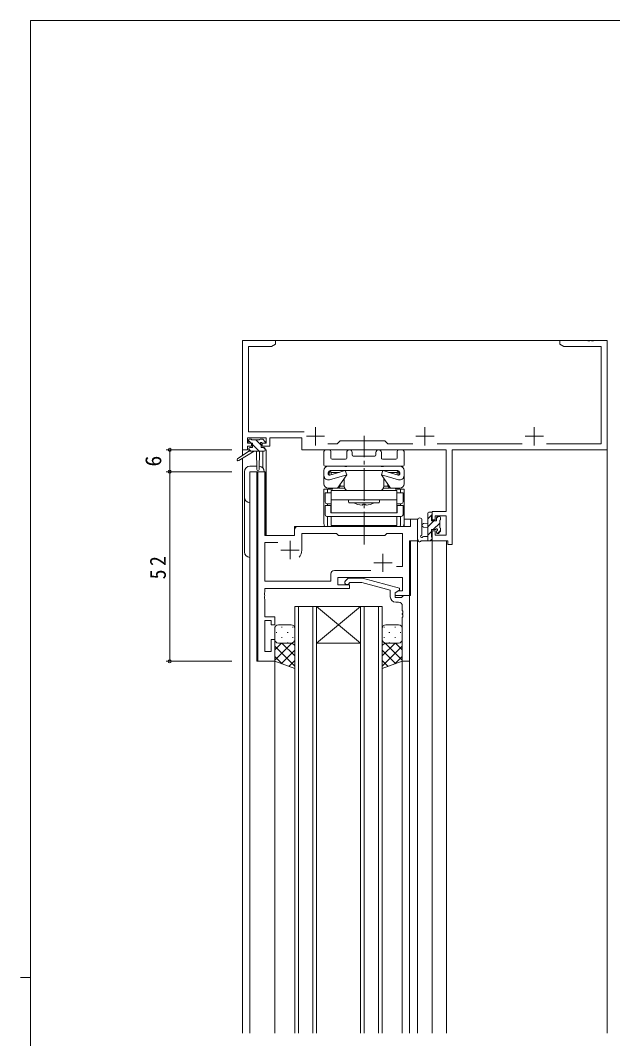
# Model space of a CAD drawing. Units: millimetres on the paper. Extents: x -420 to 373, y -297 to 267.
# Drawn here: x -420.5 to -258, y -14.9 to 264.4 of the extents above; entities that cross this region are included whole.
import ezdxf
from ezdxf.enums import TextEntityAlignment as Align

# ---------------------------------------------------------------- set-up
doc = ezdxf.new("R2010")
doc.units = ezdxf.units.MM
doc.linetypes.add('CHAIN2', pattern=[12, 9, -1, 1, -1])
for name, color, linetype, lineweight in [('0-1_YKK_ZWAK', 7, 'Continuous', 9), ('0-3_YKK_11', 7, 'Continuous', 9), ('0-4_YKK_12', 2, 'Continuous', 9), ('0-5_YKK_13', 4, 'Continuous', 9), ('0-7_YKK_D', 6, 'Continuous', 9)]:
    doc.layers.add(name, color=color, linetype=linetype, lineweight=lineweight)
doc.styles.add('ＭＳ ゴシック', font='')
doc.styles.get('ＭＳ ゴシック').set_extended_font_data('MS Gothic')

msp = doc.modelspace()

# ---------------------------------------------------------------- linework, layer by layer
at = {"layer": '0-1_YKK_ZWAK'}
for p, q in [((-417.7, -260.6), (-417.7, 264.4)), ((352.3, 264.4), (-417.7, 264.4)), ((-420.5, 1.9), (-417.7, 1.9))]:
    msp.add_line(p, q, dxfattribs=at)
at = {"layer": '0-3_YKK_11'}
for p, q in [((-359.532, 176.613), (-350.532, 176.613)), ((-359.532, 146.613), (-359.532, 176.613)), ((-350.532, 176.613), (-350.532, 175.613)), ((-272.532, 176.613), (-264.99, 176.613)), ((-272.532, 175.613), (-272.532, 176.613)), ((-264.99, 176.613), (-264.807, 176.493)), ((-264.807, 176.493), (-264.257, 176.493)), ((-264.257, 176.493), (-264.073, 176.613)), ((-264.073, 176.613), (-263.99, 176.613)), ((-263.99, 176.613), (-263.807, 176.493)), ((-263.807, 176.493), (-263.257, 176.493)), ((-263.257, 176.493), (-263.073, 176.613)), ((-263.073, 176.613), (-259.532, 176.613)), ((-259.532, 176.613), (-259.532, 146.613)), ((-357.902, 174.983), (-357.902, 151.543)), ((-351.623, 174.983), (-357.902, 174.983)), ((-350.532, 175.613), (-351.623, 174.983)), ((-271.441, 174.983), (-272.532, 175.613)), ((-261.162, 174.983), (-271.441, 174.983)), ((-261.162, 148.243), (-261.162, 174.983)), ((-357.902, 151.543), (-342.68, 151.543)), ((-339.532, 152.813), (-339.532, 147.813)), ((-309.532, 152.813), (-309.532, 147.813)), ((-279.532, 152.813), (-279.532, 147.813)), ((-358.232, 149.913), (-358.232, 148.413)), ((-353.032, 149.913), (-358.232, 149.913)), ((-358.232, 148.413), (-357.132, 148.413)), ((-357.132, 148.413), (-357.132, 147.613)), ((-354.132, 148.413), (-353.032, 148.413)), ((-354.132, 147.613), (-354.132, 148.413)), ((-353.032, 148.413), (-353.032, 149.913)), ((-352.032, 149.913), (-352.032, 147.613)), ((-343.332, 149.913), (-352.032, 149.913)), ((-343.332, 146.613), (-343.332, 149.913)), ((-342.032, 150.313), (-337.032, 150.313)), ((-336.181, 148.243), (-333.602, 148.243)), ((-333.602, 148.243), (-332.732, 149.113)), ((-332.732, 149.113), (-320.532, 149.113)), ((-320.532, 149.113), (-319.662, 148.243)), ((-319.662, 148.243), (-312.882, 148.243)), ((-312.032, 150.313), (-307.032, 150.313)), ((-306.181, 148.243), (-282.882, 148.243)), ((-282.032, 150.313), (-277.032, 150.313)), ((-276.181, 148.243), (-261.162, 148.243)), ((-358.232, 146.613), (-359.532, 146.613)), ((-358.232, 147.613), (-358.232, 146.613)), ((-357.132, 147.613), (-358.232, 147.613)), ((-352.032, 147.613), (-354.132, 147.613)), ((-303.662, 146.613), (-343.332, 146.613)), ((-303.662, 129.713), (-303.662, 146.613)), ((-302.032, 146.613), (-302.032, 120.613)), ((-259.532, 146.613), (-302.032, 146.613)), ((-353.402, 140.613), (-355.332, 140.613)), ((-355.332, 140.613), (-355.332, 88.613)), ((-353.402, 123.113), (-353.402, 140.613)), ((-307.532, 129.713), (-303.662, 129.713)), ((-307.532, 127.413), (-307.532, 129.713)), ((-306.732, 128.513), (-306.732, 127.413)), ((-303.662, 128.513), (-306.732, 128.513)), ((-303.662, 123.243), (-303.662, 128.513)), ((-313.462, 127.613), (-313.462, 125.613)), ((-311.532, 127.613), (-313.462, 127.613)), ((-311.532, 121.613), (-311.532, 127.613)), ((-306.732, 127.413), (-307.532, 127.413)), ((-345.332, 123.113), (-353.402, 123.113)), ((-345.332, 124.613), (-345.332, 123.113)), ((-313.462, 125.613), (-344.332, 125.613)), ((-343.332, 123.683), (-333.802, 123.683)), ((-343.332, 119.113), (-343.332, 123.683)), ((-333.802, 123.683), (-333.232, 123.113)), ((-333.232, 123.113), (-320.532, 123.113)), ((-320.532, 123.113), (-319.962, 123.683)), ((-319.962, 123.683), (-315.662, 123.683)), ((-315.662, 123.683), (-315.662, 114.613)), ((-307.532, 124.413), (-306.732, 124.413)), ((-307.532, 121.613), (-307.532, 124.413)), ((-306.732, 124.413), (-306.732, 123.243)), ((-306.732, 123.243), (-303.662, 123.243)), ((-353.402, 121.183), (-349.882, 121.183)), ((-353.402, 110.543), (-353.402, 121.183)), ((-346.532, 121.613), (-346.532, 116.613)), ((-313.732, 121.613), (-311.532, 121.613)), ((-313.732, 106.613), (-313.732, 121.613)), ((-303.232, 121.613), (-307.532, 121.613)), ((-303.232, 120.613), (-303.232, 121.613)), ((-302.032, 120.613), (-303.232, 120.613)), ((-349.032, 119.113), (-344.032, 119.113)), ((-321.032, 118.113), (-321.032, 113.113)), ((-323.532, 115.613), (-318.532, 115.613)), ((-315.662, 114.613), (-317.366, 114.613)), ((-335.362, 112.543), (-335.362, 110.543)), ((-324.382, 113.543), (-334.362, 113.543)), ((-324.382, 113.543), (-334.362, 113.543)), ((-335.362, 110.543), (-353.402, 110.543)), ((-333.432, 111.613), (-315.662, 111.613)), ((-333.432, 109.613), (-333.432, 111.613)), ((-330.232, 109.613), (-333.432, 109.613)), ((-331.356, 110.638), (-330.58, 111.413)), ((-330.58, 111.413), (-326.635, 111.413)), ((-330.083, 110.213), (-330.507, 109.789)), ((-330.232, 108.613), (-330.232, 109.613)), ((-326.793, 110.213), (-330.083, 110.213)), ((-319.032, 108.134), (-326.793, 110.213)), ((-326.635, 111.413), (-316.532, 108.706)), ((-315.662, 111.613), (-315.662, 107.913)), ((-353.522, 107.388), (-353.402, 107.572)), ((-353.522, 106.838), (-353.522, 107.388)), ((-353.402, 106.655), (-353.522, 106.838)), ((-353.522, 106.388), (-353.402, 106.572)), ((-353.522, 105.838), (-353.522, 106.388)), ((-353.402, 108.613), (-330.232, 108.613)), ((-353.402, 107.572), (-353.402, 108.613)), ((-353.402, 106.572), (-353.402, 106.655)), ((-319.032, 106.313), (-319.032, 108.134)), ((-316.532, 108.106), (-317.732, 107.413)), ((-316.866, 107.913), (-317.732, 107.413)), ((-317.732, 107.413), (-317.732, 106.113)), ((-317.732, 107.413), (-317.732, 106.613)), ((-317.732, 106.613), (-313.732, 106.613)), ((-315.662, 107.913), (-316.866, 107.913)), ((-316.532, 108.706), (-316.532, 108.106)), ((-315.932, 106.113), (-315.732, 106.313)), ((-315.732, 106.313), (-315.432, 106.613)), ((-315.432, 106.613), (-313.732, 106.613)), ((-313.732, 106.613), (-313.732, 88.613)), ((-353.402, 105.655), (-353.522, 105.838)), ((-353.402, 100.813), (-353.402, 105.655)), ((-317.732, 106.113), (-315.932, 106.113)), ((-316.732, 104.813), (-317.532, 104.813)), ((-315.732, 102.572), (-315.732, 103.813)), ((-350.732, 100.813), (-353.402, 100.813)), ((-350.732, 98.613), (-350.732, 100.813)), ((-315.612, 102.388), (-315.732, 102.572)), ((-315.732, 101.655), (-315.612, 101.838)), ((-315.732, 101.572), (-315.732, 101.655)), ((-315.612, 101.388), (-315.732, 101.572)), ((-315.732, 100.655), (-315.612, 100.838)), ((-315.732, 88.613), (-315.732, 100.655)), ((-315.612, 101.838), (-315.612, 102.388)), ((-315.612, 100.838), (-315.612, 101.388)), ((-353.402, 99.813), (-351.732, 99.813)), ((-353.402, 91.313), (-353.402, 99.813)), ((-351.732, 99.813), (-351.732, 98.613)), ((-351.732, 98.613), (-350.732, 98.613)), ((-351.732, 94.613), (-351.732, 91.313)), ((-350.732, 94.613), (-351.732, 94.613)), ((-350.732, 88.613), (-350.732, 94.613)), ((-351.732, 91.313), (-353.402, 91.313)), ((-355.332, 88.613), (-350.732, 88.613)), ((-313.732, 88.613), (-315.732, 88.613))]:
    msp.add_line(p, q, dxfattribs=at)
for centre, radius, start, end in [((-344.332, 124.613), 1, 90, 179.99998), ((-346.532, 119.113), 3.2, 321.63347, 359.99998), ((-334.362, 112.543), 1, 90, 179.99998), ((-330.932, 110.213), 0.6, 134.99998, 315), ((-317.532, 106.313), 1.5, 180, 269.99998), ((-316.732, 103.813), 1, 0, 89.99998)]:
    msp.add_arc(centre, radius, start, end, dxfattribs=at)
at = {"layer": '0-4_YKK_12'}
for p, q in [((-359.532, 176.613), (-259.532, 176.613)), ((-359.532, 176.613), (-359.532, 145.077)), ((-259.532, 176.613), (-259.532, -13.387)), ((-354.032, 146.213), (-354.032, 141.633)), ((-353.032, 146.613), (-353.332, 146.613)), ((-353.032, 146.613), (-353.032, 123.113)), ((-359.532, 144.286), (-359.532, -13.387)), ((-353.332, 140.613), (-357.532, 140.613)), ((-357.532, 140.613), (-357.532, -13.387)), ((-355.602, 88.613), (-355.602, 140.613)), ((-353.332, 140.613), (-353.332, 123.113)), ((-315.231, 127.613), (-315.231, 125.613)), ((-311.532, 127.613), (-315.231, 127.613)), ((-311.532, -13.387), (-311.532, 127.613)), ((-353.332, 123.113), (-345.332, 123.113)), ((-345.332, 125.613), (-316.032, 125.613)), ((-345.332, 123.113), (-345.332, 125.613)), ((-313.462, 106.613), (-313.462, 121.612)), ((-307.532, 121.613), (-303.632, 121.613)), ((-307.532, 121.613), (-307.532, -13.387)), ((-303.632, 121.613), (-303.632, -13.387)), ((-314.032, 106.613), (-313.462, 106.613)), ((-339.232, 103.613), (-345.232, 103.613)), ((-345.232, 103.613), (-345.232, -13.387)), ((-344.232, -13.387), (-344.232, 103.613)), ((-340.232, 103.613), (-340.232, -13.387)), ((-327.232, 103.613), (-339.232, 93.613)), ((-339.232, 103.613), (-327.232, 93.613)), ((-339.232, 103.613), (-327.232, 103.613)), ((-339.232, -13.387), (-339.232, 103.613)), ((-321.232, 103.613), (-327.232, 103.613)), ((-327.232, 103.613), (-327.232, -13.387)), ((-326.232, -13.387), (-326.232, 103.613)), ((-322.232, 103.613), (-322.232, -13.387)), ((-321.232, -13.387), (-321.232, 103.613)), ((-339.232, 93.613), (-327.232, 93.613)), ((-350.732, 88.613), (-355.602, 88.613)), ((-350.732, -13.387), (-350.732, 88.613)), ((-315.732, -13.387), (-315.732, 89.113)), ((-313.732, -13.387), (-313.732, 88.613))]:
    msp.add_line(p, q, dxfattribs=at)
at = {"layer": '0-5_YKK_13'}
for p, q in [((-358.032, 148.713), (-358.032, 149.213)), ((-357.211, 148.413), (-358.031, 149.233)), ((-357.732, 149.513), (-357.232, 149.513)), ((-356.832, 148.413), (-357.732, 148.413)), ((-357.032, 149.313), (-354.932, 149.313)), ((-356.832, 147.213), (-356.832, 148.413)), ((-355.011, 146.213), (-356.832, 148.034)), ((-354.432, 147.879), (-355.866, 149.313)), ((-354.732, 149.513), (-354.132, 149.513)), ((-353.632, 148.413), (-353.971, 148.413)), ((-353.92, 149.426), (-353.42, 148.926)), ((-357.832, 146.213), (-360.898, 144.163)), ((-356.332, 146.213), (-360.577, 143.656)), ((-357.832, 146.913), (-357.832, 146.213)), ((-357.256, 146.213), (-357.832, 146.789)), ((-353.632, 146.213), (-357.832, 146.213)), ((-357.532, 147.213), (-356.832, 147.213)), ((-355.732, 146.213), (-355.629, 141.205)), ((-354.93, 146.213), (-355.03, 141.205)), ((-354.432, 147.952), (-354.432, 147.213)), ((-354.432, 147.213), (-353.632, 147.213)), ((-353.332, 146.779), (-353.766, 147.213)), ((-353.332, 146.913), (-353.332, 146.513)), ((-337.231, 146.113), (-337.231, 142.413)), ((-335.801, 146.613), (-336.731, 146.613)), ((-335.301, 144.343), (-335.301, 146.113)), ((-330.981, 145.863), (-330.981, 144.343)), ((-329.481, 145.213), (-329.481, 145.863)), ((-322.981, 145.863), (-322.981, 145.213)), ((-321.481, 144.343), (-321.481, 145.863)), ((-317.161, 146.113), (-317.161, 144.343)), ((-315.731, 146.613), (-316.661, 146.613)), ((-315.231, 142.413), (-315.231, 146.113)), ((-331.281, 144.043), (-335.001, 144.043)), ((-323.281, 144.913), (-329.181, 144.913)), ((-317.461, 144.043), (-321.181, 144.043)), ((-359.032, 140.613), (-359.032, 118.613)), ((-355.648, 142.113), (-357.532, 142.113)), ((-357.532, 117.113), (-357.532, 140.613)), ((-357.532, 140.613), (-353.632, 140.613)), ((-337.231, 140.913), (-337.231, 137.313)), ((-336.931, 142.113), (-315.531, 142.113)), ((-331.831, 142.113), (-336.031, 142.113)), ((-336.031, 139.958), (-336.031, 140.413)), ((-335.881, 139.698), (-335.881, 140.77)), ((-335.781, 140.213), (-335.781, 139.662)), ((-330.981, 139.774), (-335.655, 138.404)), ((-335.281, 140.413), (-335.576, 140.708)), ((-316.931, 140.913), (-335.531, 140.913)), ((-333.083, 140.413), (-335.281, 140.413)), ((-335.281, 140.413), (-335.281, 139.791)), ((-335.081, 140.913), (-331.681, 140.913)), ((-331.681, 140.82), (-331.681, 140.913)), ((-321.831, 142.113), (-330.632, 142.113)), ((-321.481, 139.774), (-316.807, 138.404)), ((-320.781, 140.913), (-317.381, 140.913)), ((-320.781, 140.82), (-320.781, 140.913)), ((-316.431, 142.113), (-320.632, 142.113)), ((-317.181, 140.413), (-319.38, 140.413)), ((-317.181, 140.413), (-316.886, 140.708)), ((-317.181, 140.413), (-317.181, 139.776)), ((-316.681, 140.213), (-316.681, 139.662)), ((-316.581, 140.77), (-316.581, 139.698)), ((-316.431, 139.958), (-316.431, 140.413)), ((-315.231, 137.313), (-315.231, 140.913)), ((-332.731, 136.613), (-332.731, 137.212)), ((-331.681, 136.613), (-331.681, 138.749)), ((-320.781, 136.613), (-320.781, 138.749)), ((-319.731, 136.613), (-319.731, 137.212)), ((-337.231, 126.413), (-337.231, 135.813)), ((-334.851, 135.813), (-337.231, 135.813)), ((-336.931, 134.813), (-336.931, 132.313)), ((-336.931, 134.813), (-335.231, 134.813)), ((-336.281, 134.813), (-336.281, 135.813)), ((-333.481, 136.113), (-336.031, 136.113)), ((-335.801, 135.813), (-335.801, 136.113)), ((-335.231, 135.413), (-317.231, 135.413)), ((-335.231, 129.313), (-335.231, 135.413)), ((-334.851, 135.813), (-334.851, 136.113)), ((-332.731, 136.613), (-333.231, 136.113)), ((-333.231, 136.479), (-333.231, 136.113)), ((-331.572, 136.113), (-333.231, 136.113)), ((-331.681, 136.613), (-332.731, 136.613)), ((-330.481, 135.413), (-321.981, 135.413)), ((-319.231, 136.113), (-320.89, 136.113)), ((-319.231, 136.479), (-319.231, 136.113)), ((-316.431, 136.113), (-318.981, 136.113)), ((-317.611, 136.113), (-317.611, 135.813)), ((-317.611, 135.813), (-315.231, 135.813)), ((-317.231, 135.413), (-317.231, 129.313)), ((-317.231, 134.813), (-315.531, 134.813)), ((-316.661, 135.813), (-316.661, 136.113)), ((-316.181, 134.813), (-316.181, 135.813)), ((-315.531, 134.813), (-315.531, 132.313)), ((-315.231, 126.413), (-315.231, 135.813)), ((-336.931, 131.313), (-336.931, 128.813)), ((-336.931, 131.313), (-335.231, 131.313)), ((-336.431, 131.813), (-335.231, 131.813)), ((-336.281, 131.313), (-336.281, 131.813)), ((-335.331, 131.313), (-335.331, 129.313)), ((-317.231, 132.913), (-335.231, 132.913)), ((-330.481, 132.313), (-330.481, 132.713)), ((-322.181, 132.113), (-330.281, 132.113)), ((-326.781, 131.413), (-326.481, 131.713)), ((-321.981, 132.713), (-321.981, 132.313)), ((-317.231, 131.813), (-316.031, 131.813)), ((-317.231, 131.313), (-315.531, 131.313)), ((-317.131, 129.313), (-317.131, 131.313)), ((-316.181, 131.313), (-316.181, 131.813)), ((-315.531, 131.313), (-315.531, 128.813)), ((-335.331, 129.313), (-317.131, 129.313)), ((-335.231, 129.313), (-317.231, 129.313)), ((-308.732, 121.613), (-308.732, 129.213)), ((-307.532, 128.904), (-308.732, 127.704)), ((-308.432, 129.513), (-307.832, 129.513)), ((-307.532, 129.213), (-307.532, 128.613)), ((-336.431, 128.313), (-316.031, 128.313)), ((-336.281, 126.413), (-336.281, 128.313)), ((-317.231, 128.313), (-335.231, 128.313)), ((-335.231, 128.313), (-335.231, 125.813)), ((-335.231, 125.813), (-317.231, 125.813)), ((-317.231, 125.813), (-317.231, 128.313)), ((-316.181, 126.413), (-316.181, 128.313)), ((-311.532, 127.341), (-311.532, 122.179)), ((-310.332, 127.341), (-310.329, 123.38)), ((-308.732, 126.513), (-309.876, 126.411)), ((-307.078, 127.113), (-308.732, 125.459)), ((-307.732, 128.413), (-307.732, 127.113)), ((-307.732, 127.113), (-306.332, 127.113)), ((-305.432, 126.514), (-307.233, 124.713)), ((-305.878, 128.313), (-306.332, 127.859)), ((-306.332, 127.113), (-306.332, 128.013)), ((-306.032, 128.313), (-305.532, 128.313)), ((-305.432, 127.313), (-305.432, 125.213)), ((-305.232, 128.013), (-305.232, 127.513)), ((-315.398, 125.613), (-337.064, 125.613)), ((-308.732, 125.313), (-309.876, 125.415)), ((-307.732, 124.214), (-308.732, 123.214)), ((-307.732, 124.713), (-307.732, 122.713)), ((-306.793, 124.713), (-307.732, 124.713)), ((-306.332, 123.913), (-306.332, 124.252)), ((-305.232, 124.469), (-306.083, 123.618)), ((-305.32, 124.201), (-305.82, 123.701)), ((-305.232, 125.013), (-305.232, 124.413)), ((-307.832, 121.613), (-310.512, 121.613)), ((-309.912, 122.813), (-308.732, 122.813)), ((-307.532, 122.169), (-308.088, 121.613)), ((-307.532, 122.513), (-307.532, 121.913)), ((-346.23, 98.613), (-349.732, 98.613)), ((-348.897, 97.948), (-348.697, 97.948)), ((-345.867, 97.948), (-345.667, 97.948)), ((-320.597, 97.948), (-320.797, 97.948)), ((-320.233, 98.613), (-316.732, 98.613)), ((-317.567, 97.948), (-317.767, 97.948)), ((-350.732, 97.613), (-350.732, 94.613)), ((-350.312, 96.533), (-350.112, 96.533)), ((-348.897, 95.118), (-348.697, 95.118)), ((-347.282, 96.533), (-347.082, 96.533)), ((-345.867, 95.118), (-345.667, 95.118)), ((-345.232, 94.613), (-345.232, 97.613)), ((-321.232, 94.613), (-321.232, 97.613)), ((-320.597, 95.118), (-320.797, 95.118)), ((-319.182, 96.533), (-319.382, 96.533)), ((-317.567, 95.118), (-317.767, 95.118)), ((-316.152, 96.533), (-316.352, 96.533)), ((-315.732, 97.613), (-315.732, 94.613)), ((-350.732, 88.613), (-350.732, 94.613)), ((-350.732, 88.955), (-346.073, 93.613)), ((-350.732, 91.783), (-348.901, 93.613)), ((-345.232, 87.266), (-350.732, 92.766)), ((-350.146, 93.703), (-350.112, 93.703)), ((-349.732, 93.613), (-346.232, 93.613)), ((-349.732, 93.613), (-346.132, 93.613)), ((-345.232, 90.094), (-348.751, 93.613)), ((-347.282, 93.703), (-347.082, 93.703)), ((-345.232, 92.923), (-345.922, 93.613)), ((-345.232, 94.613), (-345.232, 86.649)), ((-321.232, 94.613), (-321.232, 86.649)), ((-321.232, 90.094), (-317.713, 93.613)), ((-321.232, 92.923), (-320.541, 93.613)), ((-321.232, 87.266), (-315.732, 92.766)), ((-315.732, 88.955), (-320.391, 93.613)), ((-316.732, 93.613), (-320.232, 93.613)), ((-319.182, 93.703), (-319.382, 93.703)), ((-315.732, 91.783), (-317.562, 93.613)), ((-316.317, 93.703), (-316.352, 93.703)), ((-315.732, 88.613), (-315.732, 94.613)), ((-348.672, 87.878), (-350.732, 89.937)), ((-348.899, 87.959), (-345.232, 91.626)), ((-317.564, 87.959), (-321.232, 91.626)), ((-317.791, 87.878), (-315.732, 89.937)), ((-345.232, 86.649), (-350.732, 88.613)), ((-346.815, 87.215), (-345.232, 88.798)), ((-319.649, 87.215), (-321.232, 88.798)), ((-321.232, 86.649), (-315.732, 88.613))]:
    msp.add_line(p, q, dxfattribs=at)
at = {"layer": '0-5_YKK_13', "linetype": 'CHAIN2'}
msp.add_line((-326.231, 120.613), (-326.231, 150.413), dxfattribs=at)
at = {"layer": '0-5_YKK_13'}
for points in [[(-333.481, 136.113), (-330.981, 139.774), (-331.357, 140.913), (-335.637, 139.673)], [(-318.981, 136.113), (-321.481, 139.774), (-321.105, 140.913), (-316.825, 139.673)], [(-319.231, 136.113), (-319.731, 136.613), (-320.781, 136.613)], [(-325.681, 131.413), (-325.981, 131.713), (-326.481, 131.713)]]:
    msp.add_lwpolyline(points, dxfattribs=at)
for centre, radius, start, end in [((-357.732, 149.213), 0.3, 90, 180), ((-357.732, 148.713), 0.3, 180, 270), ((-357.232, 149.313), 0.2, 0, 90), ((-354.732, 149.313), 0.2, 90, 180), ((-354.432, 148.413), 0.25, 33.05573, 236.94426), ((-354.732, 147.952), 0.3, 0, 56.94426), ((-353.971, 148.713), 0.3, 213.05573, 270), ((-354.132, 149.213), 0.3, 45, 90), ((-353.632, 148.713), 0.3, 270, 45), ((-357.532, 146.913), 0.3, 90, 180), ((-353.632, 146.913), 0.3, 0, 90), ((-353.632, 146.513), 0.3, 270, 0), ((-336.731, 146.113), 0.5, 90, 180), ((-335.801, 146.113), 0.5, 0, 90), ((-330.231, 145.863), 0.75, 0, 180), ((-322.231, 145.863), 0.75, 0, 180), ((-316.661, 146.113), 0.5, 90, 180), ((-315.731, 146.113), 0.5, 0, 90), ((-360.732, 143.913), 0.3, 123.76904, 301.06146), ((-335.001, 144.343), 0.3, 180, 270), ((-331.281, 144.343), 0.3, 270, 0), ((-329.181, 145.213), 0.3, 180, 270), ((-323.281, 145.213), 0.3, 270, 0), ((-321.181, 144.343), 0.3, 180, 270), ((-317.461, 144.343), 0.3, 270, 0), ((-357.532, 140.613), 1.5, 90, 180), ((-355.33, 141.211), 0.3, 181.16962, 358.85538), ((-355.132, 140.613), 1.5, 0, 85.40479), ((-336.931, 142.413), 0.3, 180, 270), ((-336.031, 140.913), 1.2, 90, 180), ((-335.531, 140.413), 0.5, 90, 180), ((-335.731, 139.958), 0.3, 180, 288.25682), ((-335.081, 140.213), 0.7, 90, 180), ((-331.231, 144.643), 2.6, 256.67462, 283.32536), ((-321.231, 144.643), 2.6, 256.67462, 283.32536), ((-317.381, 140.213), 0.7, 0, 90), ((-316.931, 140.413), 0.5, 0, 90), ((-316.731, 139.958), 0.3, 251.74316, 0), ((-316.431, 140.913), 1.2, 0, 90), ((-315.531, 142.413), 0.3, 270, 0), ((-336.031, 139.543), 1.2, 180, 288.25682), ((-336.031, 137.313), 1.2, 180, 270), ((-316.431, 139.543), 1.2, 251.74316, 0), ((-316.431, 137.313), 1.2, 270, 0), ((-330.481, 136.613), 1.2, 180, 270), ((-321.981, 136.613), 1.2, 270, 0), ((-357.532, 133.613), 1.5, 180, 270), ((-336.431, 132.313), 0.5, 180, 270), ((-330.281, 132.713), 0.2, 90, 180), ((-330.281, 132.313), 0.2, 180, 270), ((-326.227, 137.471), 6.083, 241.73492, 264.76866), ((-326.236, 137.471), 6.083, 275.23132, 298.26506), ((-322.181, 132.713), 0.2, 0, 90), ((-322.181, 132.313), 0.2, 270, 0), ((-316.031, 132.313), 0.5, 270, 0), ((-336.431, 128.813), 0.5, 180, 270), ((-316.031, 128.813), 0.5, 270, 0), ((-308.432, 129.213), 0.3, 90, 180), ((-307.832, 129.213), 0.3, 0, 90), ((-307.732, 128.613), 0.2, 270, 0), ((-335.231, 126.413), 2, 180, 203.57817), ((-334.281, 126.413), 2, 180, 203.57817), ((-318.181, 126.413), 2, 336.42181, 0), ((-317.231, 126.413), 2, 336.42181, 0), ((-310.932, 127.341), 0.6, 0.04022, 180.04022), ((-309.832, 125.913), 0.5, 95.09206, 264.90793), ((-306.032, 128.013), 0.3, 90, 180), ((-305.532, 128.013), 0.3, 0, 90), ((-305.432, 127.513), 0.2, 270, 0), ((-310.432, 122.813), 0.3, 109.18974, 330), ((-310.629, 123.38), 0.3, 289.18974, 0.04022), ((-306.793, 125.013), 0.3, 270, 326.94426), ((-306.332, 124.713), 0.25, 303.05573, 146.94426), ((-306.032, 124.252), 0.3, 123.05573, 180), ((-306.032, 123.913), 0.3, 180, 314.99998), ((-305.432, 125.013), 0.2, 0, 90), ((-305.532, 124.413), 0.3, 314.99998, 0), ((-311.232, 122.179), 0.3, 180, 229.47121), ((-311.622, 121.723), 0.3, 349.47121, 49.47121), ((-311.032, 121.613), 0.3, 169.47121, 330), ((-310.512, 121.313), 0.3, 90, 150), ((-309.912, 122.513), 0.3, 90, 150), ((-307.832, 121.913), 0.3, 270, 0), ((-307.732, 122.513), 0.2, 0, 90), ((-357.532, 118.613), 1.5, 180, 270), ((-349.732, 97.613), 1, 90.00023, 180.00023), ((-346.232, 97.613), 1, 0.00023, 90.00023), ((-320.232, 97.613), 1, 89.99989, 179.99989), ((-316.732, 97.613), 1, 359.99989, 89.99989), ((-349.732, 94.613), 1, 180.00023, 270.00023), ((-346.232, 94.613), 1, 270.00023, 0.00023), ((-320.232, 94.613), 1, 179.99989, 269.99989), ((-316.732, 94.613), 1, 269.99989, 359.99989)]:
    msp.add_arc(centre, radius, start, end, dxfattribs=at)
at = {"layer": '0-7_YKK_D'}
for p, q in [((-362.532, 146.613), (-380.532, 146.613)), ((-379.532, 146.613), (-379.532, 140.613)), ((-362.532, 140.613), (-380.532, 140.613)), ((-362.532, 140.613), (-380.532, 140.613)), ((-379.532, 140.613), (-379.532, 88.613)), ((-362.532, 88.613), (-380.532, 88.613))]:
    msp.add_line(p, q, dxfattribs=at)
for centre in [(-379.532, 146.613), (-379.532, 140.613), (-379.532, 140.613), (-379.532, 88.613)]:
    msp.add_circle(centre, 0.425, dxfattribs=at)

# ---------------------------------------------------------------- texts
at = {"layer": '0-7_YKK_D', "color": 3, "style": 'ＭＳ ゴシック'}
msp.add_text('6', height=4.399, rotation=90, dxfattribs=at).set_placement((-380.532, 142.013), align=Align.BOTTOM_LEFT)
at = {"layer": '0-7_YKK_D', "color": 3, "insert": (-380.532, 111.093), "char_height": 4.399, "attachment_point": 7, "rotation": 90, "style": 'ＭＳ ゴシック'}
msp.add_mtext('\\T1.36;\\W0.9;52', dxfattribs=at)

doc.saveas('drawing.dxf')
